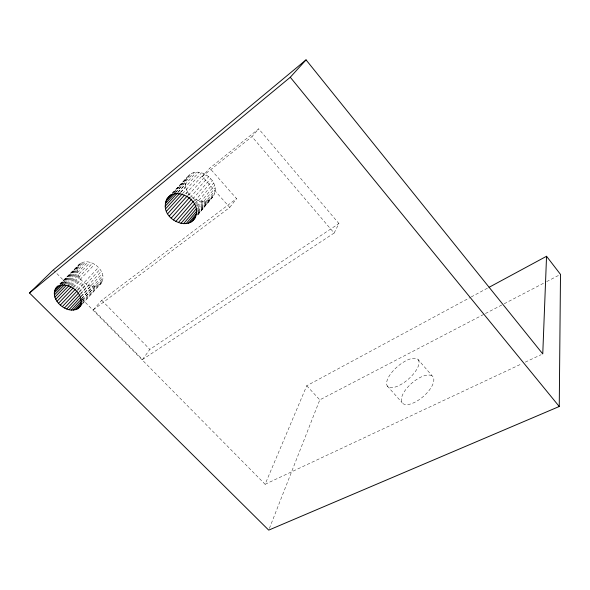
<?xml version="1.0" encoding="UTF-8"?>
<svg xmlns="http://www.w3.org/2000/svg" width="590" height="590" viewBox="0 0 590 590"><rect width="100%" height="100%" fill="white"/><g stroke="black" fill="none" stroke-linecap="round" stroke-linejoin="round"><path stroke-width="0.44" stroke-dasharray="2.95 2.21" d="M212.843 196.854C201.706 209.627 179.05 192.111 186.868 177.76C197.444 162.265 223.249 182.207 212.843 196.854L197.68 215.04M79.045 264.652C71.574 276.194 89.643 291.799 100.47 284.092C110.212 272.728 89.628 254.784 79.045 264.652L59.914 283.96M269.387 528.419L319.795 399.873L484.619 313.961M81.789 298.798L265.102 484.272L306.734 385.749L470.392 297.389M334.139 233.035L338.918 223.544L258.693 128.834L209.723 168.187L202.267 176.447L229.761 207.422L93.382 309.772L142.522 359.509L334.139 233.035L251.952 136.637L258.693 128.834M142.522 359.509L149.831 349.391L338.918 223.544M229.761 207.422L236.561 198.631L209.723 168.187M197.731 213.794L209.457 199.752M197.716 214.48L214.015 194.943M197.864 214.59L211.309 198.476M197.93 211.899L207.356 200.666M197.923 212.96L214.797 192.79M197.687 211.25L215.166 190.452M197.355 210.306L205.055 201.183M197.584 208.72L215.099 188.011M197.856 206.898L202.613 201.286M197.023 206.146L214.598 185.526M195.924 205.881L200.113 200.976M195.445 204.288L213.683 183.07M195.283 202.982L197.62 200.276M194.634 201.161L212.37 180.717M194.022 200.534L195.202 199.184M192.864 198.889L210.704 178.534M93.382 309.772L101.723 300.31L236.561 198.631M190.172 197.547L208.727 176.594M187.841 195.32L189.036 193.985M188.424 195.15L206.5 174.95M185.732 193.763L187.539 191.765M185.887 193.786L204.088 173.652M82.57 303.098L102.52 281.231M182.635 193.491L201.559 172.737M82.312 304.02L101.657 282.787M82.46 301.947L103.021 279.461M82.593 299.934L103.154 277.529M82.541 300.111L95.329 286.165M81.641 298.791L93.257 286.187M180.562 192.281L199 172.236M180.798 192.237L185.658 186.956M81.686 298.525L102.911 275.493M81.007 296.379L102.299 273.406M81.28 296.453L91.096 285.855M177.929 192.185L196.477 172.162M178.018 192.392L185.326 184.5M175.658 192.591L185.415 182.103M80.594 293.577L101.333 271.341M80.284 294.454L88.913 285.191M175.422 192.524L194.066 172.509M172.405 193.203L186.868 177.76M173.74 192.635L191.839 173.276M173.984 192.628L185.939 179.839M79.215 291.519L100.034 269.342M79.333 292.131L86.76 284.218M172.324 193.144L189.862 174.434M77.504 289.631L98.449 267.484M77.865 290.192L84.702 282.949M75.933 288.65L82.799 281.43M73.573 287.559L81.103 279.697M72.828 287.057L94.592 264.379M71.471 286.298L79.657 277.802M71.198 285.206L92.438 263.229M69.664 284.918L78.514 275.796M67.548 284.137L77.696 273.738M68.256 284.977L90.218 262.395M66.574 283.805L87.999 261.901M65.151 284.004L77.231 271.688M63.123 283.923L77.135 269.696M64.34 283.635L85.838 261.761M61.463 283.96L77.408 267.823M62.238 283.842L83.809 261.975M59.974 284.026L80.365 263.442M60.187 284.173L78.05 266.127M60.977 283.761L81.966 262.543M202.267 176.447L251.952 136.637M471.204 296.954L488.218 287.765M485.43 313.533L503.381 304.175M504.199 303.754L545.816 282.064M546.628 281.637L560.5 274.409M265.102 484.272L521.921 363.713M525.255 362.142L541.096 354.708M53.284 269.955L66.884 283.724M101.723 300.31L149.831 349.391M306.734 385.749L319.795 399.873M387.254 385.956L402.107 402.682M418.155 359.642A20.311 8.334 -41.1 0 1 399.873 385.086A20.311 8.334 -41.1 0 1 390.462 374.156A20.311 8.334 -41.1 0 1 418.155 359.642L432.802 376.597A20.149 8.806 -41 0 1 414.954 402.196A20.149 8.806 -41 0 1 404.998 390.632A20.149 8.806 -41 0 1 432.802 376.597"/><path stroke-width="0.89" d="M546.547 256.274L542.763 353.926L306.048 59.87L53.284 269.955L29.5 293.001L268.716 530.13L559.246 406.495L560.5 274.409L546.547 256.274L489.022 287.33M165.237 206.205C165.945 183.608 198.38 195.069 196.522 212.636C193.94 232.674 165.141 222.172 165.237 206.205L177.413 193.055M81.11 305.34C71.036 319.728 44.774 297.921 57.997 285.892M190.695 222.209L195.976 215.896M192.606 220.903L195.526 217.4M188.512 223.138L196.758 213.307M186.108 223.647L196.765 211.006M183.564 223.735L196.662 208.3M180.953 223.396L195.327 206.581M178.335 222.637L194.7 203.661M175.783 221.493L193.431 201.212M173.379 219.981L191.735 199.095M171.189 218.153L189.656 197.34M169.264 216.058L187.237 195.991M167.671 213.75L184.53 195.098M29.5 293.001L290.287 77.253L306.048 59.87M77.172 309.027L81.966 303.762M166.439 211.286L182.17 194.044M78.691 308.002C88.434 296.158 67.002 277.927 56.087 287.824M75.395 309.721L81.472 303.076M73.403 310.067L81.929 300.775M71.25 310.067L81.029 299.447M165.62 208.749L180.193 192.901M69.008 309.706L80.668 297.117M165.296 203.727L175.053 193.247M66.729 308.998L79.665 295.111M166.741 199.243L171.144 194.545M165.797 201.382L172.722 193.977M64.48 307.973L78.713 292.795M62.319 306.653L77.246 290.848M60.32 305.074L75.306 289.314M58.521 303.282L72.946 288.215M56.987 301.328L70.844 286.947M55.762 299.255L69.03 285.575M54.87 297.139L66.279 285.442M54.346 295.022L64.517 284.653M54.206 292.979L62.481 284.572M54.45 291.062L60.829 284.609M55.084 289.329L58.277 286.106M290.287 77.253L559.246 406.495"/></g></svg>
